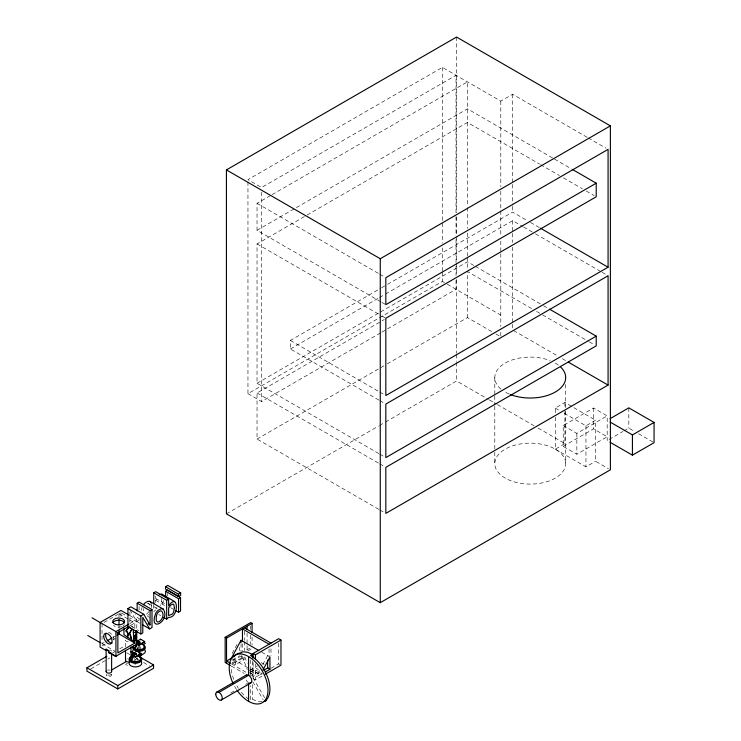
<?xml version="1.0" encoding="UTF-8"?>
<svg xmlns="http://www.w3.org/2000/svg" width="741" height="741" viewBox="0 0 741 741"><rect width="100%" height="100%" fill="white"/><g stroke="black" fill="none" stroke-linecap="round" stroke-linejoin="round"><path stroke-width="0.56" stroke-dasharray="3.71 2.78" d="M151.636 607.722L151.636 604.508M143.3 610.927L143.504 608.518M163.474 600.627L161.427 606.444M141.355 610.445L142.077 607.398M155.712 609.88L153.748 611.649M232.174 653.423L238.065 642.475M257.998 673.55L259.6 670.568M262.814 664.594L267.631 655.637L267.631 657.888M250.115 669.003L260.304 674.884L261.378 672.893M148.858 611.594L146.505 614.243M164.659 603.572L155.712 598.413L156.49 597.255M155.712 602.535L155.712 600.321L158.028 597.561M147.626 615.438L148.635 614.502M587.196 137.317L512.633 94.274L500.796 101.109L442.386 67.385L247.957 179.646L261.592 187.519L456.03 75.267L456.03 215.251M380.828 301.791L257.034 230.321L257.034 203.34L271.067 195.244M272.067 194.661L467.451 81.862L467.451 206.507M257.034 230.321L467.451 108.844L553.481 158.509M378.827 453.575L257.034 383.264L257.034 243.919L306.135 215.575M307.135 215.001L467.451 122.441L539.568 164.076M378.855 400.057L290.389 348.974L290.389 340.443L380.559 288.379M381.569 287.804L386.57 284.915M387.58 284.331L512.633 212.13L526.555 220.16M290.389 348.974L378.558 298.077M379.559 297.493L384.57 294.603M385.57 294.02L512.633 220.661L522.581 226.403M257.034 383.264L467.451 261.786L474.314 265.75M247.957 181.953L247.957 393.675L442.386 281.423L446.286 283.673M378.827 509.363L257.034 439.043L257.034 392.999L384.283 319.528M247.957 393.675L261.592 401.557L380.865 332.7M381.865 332.116L456.03 289.296L456.03 280.042M257.034 439.043L386.293 364.424M387.293 363.84L467.451 317.565L491.968 331.727M226.422 513.856L378.503 426.056M379.503 425.473L384.505 422.583M385.505 422.009L456.549 380.994L488.365 399.362M104.027 622.449L118.004 614.372M119.005 617.151L119.005 613.798L120.94 612.677L125.887 615.539M129.823 623.589L136.77 619.578L136.77 629.646M129.87 609.899L136.761 621.449L139.086 620.106L139.086 616.725M130.842 625.247L136.77 621.819L129.851 617.818M102.036 635.908L102.036 643.734L104.027 642.586M113.012 637.399L115.012 636.241M102.082 645.948L106.056 643.651M113.002 639.64L114.985 638.492M112.78 652.849L114.762 651.7M119.736 648.829L122.719 647.106M90.911 668.836L106.815 659.657M107.806 659.082L109.798 657.934M555.305 412.681L555.268 408.096L564.92 402.52L572.839 407.096M563.234 446.378L593.56 428.872L607.185 436.736L576.85 454.242L563.234 446.378L563.234 425.529L593.56 408.022L607.185 415.886L607.185 440.589M564.207 413.256L585.955 425.816L595.607 420.24L595.607 461.282L608.426 468.673M563.234 425.529L576.85 433.392L607.185 415.886M555.268 417.22L555.305 449.157L564.92 443.563L564.92 409.365M609.148 439.459L622.912 431.503M623.903 430.938L628.822 428.103L634.648 431.466M246.772 649.977L250.699 647.708M232.507 659.805L239.482 655.776M247.892 650.922L252.079 648.505M232.572 660.898L241.297 655.859L244.058 657.462L244.058 659.694L235.342 664.733L232.572 663.139L232.572 660.898L235.342 662.491L244.058 657.462M232.572 663.139L241.297 658.101L244.058 659.694M555.268 449.129L585.955 466.858L595.607 461.282M250.532 669.771L257.507 665.751M250.532 672.013L257.507 667.984M249.532 670.355L253.07 672.393L259.054 668.938M249.532 672.587L253.07 674.634L260.054 670.605M260.091 672.346L253.126 676.366L250.171 674.662M253.126 662.602L253.126 678.608L262.082 673.43M270.993 668.289L278.672 663.853L280.978 665.186M260.304 674.884L262.231 673.773M230.831 692.965L234.786 690.686M245.642 684.415L247.614 683.276M253.126 678.608L255.432 679.942L263.287 675.403M262.166 701.708A27.408 15.82 60 0 1 252.477 699.115L250.541 700.236L250.541 685.694M155.712 608.065L157.036 607.898M137.215 647.986L137.845 648.403M588.187 137.891L606.082 148.228M554.481 159.083L571.376 168.846M540.56 164.65L559.446 175.552M563.429 177.849L582.315 188.76M586.288 191.048L594.245 195.643M530.528 222.457L539.476 227.626M523.572 226.978L534.511 233.285M535.502 233.86L601.108 271.743M602.109 272.317L608.074 275.763M475.296 266.315L542.551 305.144M543.542 305.718L548.516 308.58M531.612 308.562L467.451 271.521L467.451 317.565M536.586 311.433L541.56 314.304M542.551 314.879L588.28 341.277M589.271 341.851L594.245 344.722M447.258 284.238L500.796 315.147M513.633 330.56L558.362 356.384M562.345 358.681L566.319 360.978M495.896 333.987L500.796 336.822L500.796 331.116M257.034 203.34L378.827 273.651M379.827 274.235L384.82 277.115M638.529 433.707L654.071 442.673M573.83 407.67L595.607 420.24M381.828 302.365L385.82 304.671M555.268 408.096L560.252 410.977M257.034 243.919L380.828 315.388M381.828 315.972L385.82 318.269M489.356 399.936L496.322 403.956M497.313 404.53L534.094 425.769M538.077 428.057L564.92 443.563M290.389 340.443L378.855 391.526M379.855 392.1L384.82 394.972M379.855 400.631L384.82 403.502M379.827 454.159L384.82 457.04M257.034 392.999L378.827 463.32M379.827 463.894L384.82 466.774M379.827 509.938L384.82 512.818M261.721 652.228L269.937 656.971M170.615 607.639L173.598 609.361M155.712 600.321L164.659 605.49M261.147 662.602L264.129 664.325M148.404 603.517L157.351 608.685M158.713 614.511L160.704 615.66M233.378 659.342L249.133 668.438M231.451 663.862L249.18 674.097M147.57 616.327L149.562 617.475M231.451 666.094L244.261 673.486M140.132 619.198L137.15 617.475L135.436 614.576M129.851 615.586L136.77 619.578M136.761 621.449L139.743 623.172M119.005 613.798L128.897 619.513M129.888 620.078L134.834 622.94L134.834 628.155L130.314 625.543M131.852 626.58L138.808 630.591M126.702 652.775L129.684 654.498M136.65 658.517L138.641 659.666M143.615 662.537L149.589 665.983M102.036 643.734L114.892 651.163M253.052 677.728L266.176 700.477M252.82 681.813L263.101 699.615M244.808 656.971L247.225 663.214M250.06 670.503L252.07 675.699M242.066 656.007L247.309 669.54M149.478 605.064L148.858 603.813A3.742 2.158 -60 0 0 147.227 603.563M161.371 598.32L161.473 601.627L160.667 604.739A3.9 2.251 -60 0 1 160.195 605.554M628.822 407.856L628.822 428.103M593.56 408.022L593.56 428.872M585.955 425.816L585.955 466.858M576.85 433.392L576.85 454.242M565.698 384.44L565.698 409.69M565.698 410.838L565.698 463.634A35.448 20.47 0 0 1 512.513 481.354A35.448 20.47 0 0 1 512.513 445.906A35.448 20.47 0 0 1 565.698 463.634M564.92 402.52L564.92 408.226M512.633 94.274L512.633 183.24M512.633 184.398L512.633 205.201M512.633 206.35L512.633 212.13M512.633 220.661L512.633 232.174M512.633 233.322L512.633 242.529M512.633 247.133L512.633 323.076M512.633 324.234L512.633 329.986M500.796 101.109L500.796 186.676M500.796 191.289L500.796 209.74M500.796 210.889L500.796 236.611M500.796 241.168L500.796 252.561M500.796 253.7L500.796 326.549M494.793 377.558L494.793 394.768M494.793 395.916L494.793 405.105M494.793 406.244L494.793 451.01M494.793 452.158L494.793 463.634M467.451 207.656L467.451 228.385M467.451 232.989L467.451 256.025M467.451 257.173L467.451 269.353M456.549 37.05L456.549 212.482M456.549 217.104L456.549 235.564M456.549 236.722L456.549 262.11M456.549 263.268L456.549 274.809M456.549 279.431L456.549 353.29M456.549 354.448L456.549 361.376M456.549 362.525L456.549 380.994M456.03 216.409L456.03 234.925M456.03 239.547L456.03 265M456.03 266.158L456.03 275.411M442.386 67.385L442.386 243.243M442.386 247.874L442.386 271.011M442.386 272.169L442.386 281.423M278.672 643.281L278.672 663.853M270.993 648.857L270.993 655.711M269.057 648.829L269.057 655.692M261.592 192.151L261.592 401.557M255.432 663.936L255.432 679.942M253.07 672.393L253.07 674.634M252.477 661.083L252.477 675.625M252.477 684.573L252.477 699.115M252.079 637.075L252.079 645.078M250.699 625.988L250.699 629.415M250.699 635.139L250.699 644.281M250.541 659.962L250.541 675.625M247.059 633.11L247.059 644.54M247.059 645.689L247.059 651.404M244.4 631.212L244.4 640.363M244.4 641.502L244.4 650.644M242.464 643.762L242.464 650.626M241.297 655.859L241.297 658.101M241.038 643.651L241.038 652.636M239.667 647.356L239.667 650.718M235.342 662.491L235.342 664.733M167.614 593.504L167.614 595.755M155.712 596.172L155.712 598.413M153.748 604.999L153.748 608.324M139.086 606.601L139.086 609.973M137.15 657.675L137.15 659.61A1.76 1.019 0 0 0 136.048 658.554M129.87 612.112L129.87 625.432M125.516 646.939L125.516 640.233A2.742 1.584 0 0 0 128.971 641.762M120.94 612.677L120.94 617.151M119.005 626.108L119.005 628.34M102.036 623.598L102.036 634.787M509.197 394.027A35.448 20.47 0 0 1 505.177 392.026M500.944 389.081A35.448 20.47 0 0 1 505.177 363.081A35.448 20.47 0 0 1 550.202 360.645M555.305 363.081A35.448 20.47 0 0 1 560.946 367.323M248.605 682.711A4.566 2.64 60 0 1 245.808 679.228M236.518 689.491A27.408 15.82 60 0 1 233.915 685.101M248.856 699.18A27.408 15.82 60 0 1 239.037 689.223M238.454 688.38A27.408 15.82 60 0 1 236.842 685.768M233.758 679.358A27.408 15.82 60 0 1 231.164 666.668M138.067 647.671A6.391 3.696 0 0 1 139.734 647.653M137.928 646.8A1.76 1.019 0 0 1 140.401 646.958A1.76 1.019 0 0 1 140.123 648.384M137.983 648.412A1.76 1.019 0 0 1 137.28 647.477M137.122 648.431A4.761 2.751 0 0 1 140.762 648.384M134.445 659.573A6.391 3.696 0 0 1 136.112 659.555M134.76 660.444A1.76 1.019 0 0 1 134.362 660.314M134.306 658.703A1.76 1.019 0 0 1 134.695 658.564M135.649 664.14A1.658 0.954 0 0 1 134.806 664.084M134.686 660.138A4.761 2.751 0 0 1 135.927 660.12M110.252 650.052A2.742 1.584 0 0 1 111.53 651.006M126.887 658.999A2.742 1.584 0 0 1 127.554 658.842M111.252 674.384A2.742 1.584 0 0 1 106.509 674.384M127.554 663.556A2.742 1.584 0 0 1 126.322 663.139M111.252 674.125A2.742 1.584 0 0 1 108.881 676.505A2.742 1.584 0 0 1 106.509 674.125M127.554 665.261A2.742 1.584 0 0 1 125.609 664.14M107.51 670.188A2.742 1.584 0 0 1 110.252 670.188M108.51 632.221A5.937 3.427 60 0 1 113.947 640.937M124.386 624.57A5.937 3.427 0 0 1 122.83 626.108M121.598 626.645A5.937 3.427 0 0 1 113.503 625.358"/><path stroke-width="1.11" d="M133.593 655.053L131.092 660.361L131.064 661.407L132.185 662.028A5.437 3.14 0 0 0 138.799 661.945A5.437 3.14 0 0 0 140.382 658.24M144.004 646.328A5.437 3.14 0 0 1 142.42 650.042A5.437 3.14 0 0 1 135.807 650.116L134.695 649.496L134.714 648.458L137.215 643.142M133.602 656.452L131.101 661.407L130.425 660.759A5.437 3.14 0 0 1 131.027 657.638M134.695 649.496L137.224 644.55M128.647 627.108L131.861 628.961L129.629 633.407L131.555 639.807L127.554 637.149L128.174 633.629L126.007 630.962L128.99 626.905M128.045 636.065L128.174 633.629M137.28 642.002L137.993 641.298L137.983 642.929M133.658 653.905L134.371 653.201L134.362 654.84M131.472 629.813L129.629 633.407M231.405 658.203L241.038 640.289L258.766 650.524M262.981 669.91L269.937 656.971L269.937 669.318L265.121 672.106M126.007 630.962L128.462 627.673M133.695 636.751L136.177 633.972L135.872 630.656M135.195 635.509L135.195 637.751L135.195 635.509L136.177 633.972M131.555 639.807L133.834 641.122L133.695 638.899L134.936 637.603M133.834 638.974L135.075 637.686L136.437 639.752L136.437 634.129M226.422 169.911L456.549 37.05L610.389 125.868L610.389 469.813L380.263 602.683L226.422 513.856L226.422 169.911L380.263 258.739L610.389 125.868M596.227 183.194L385.82 304.671L385.82 277.69L608.074 149.376L608.074 267.223L385.82 395.546L385.82 318.269L596.227 196.791L596.227 183.194L572.376 169.42M596.227 336.136L385.82 457.614L385.82 404.077L608.074 275.763L608.074 385.079L385.82 513.393L385.82 467.349L596.227 345.871L596.227 336.136L549.507 309.154M153.748 603.896L153.748 592.819L155.712 591.688L168.633 599.145L168.633 605.869C178.757 591.42 179.174 618.346 168.633 617.336L166.66 619.106L163.678 617.383M165.512 586.715L167.753 585.427L180.665 592.883L180.665 595.245L178.424 596.533L165.512 589.076L165.512 586.715L178.424 594.18L180.665 592.883M137.15 603.211L139.086 602.09L152.007 609.556L152.007 627.562L149.682 628.905L142.791 617.355L142.791 632.888L140.846 634.009L127.934 626.553L127.934 608.537L130.87 606.833L143.791 614.298L150.071 624.932L150.071 610.667L137.15 603.211L137.15 610.89M165.641 596.894L165.641 591.262L167.614 590.123L180.535 597.579L180.535 611.093L178.562 612.233L175.58 610.51M153.748 592.819L166.66 600.284L168.633 599.145M127.934 608.537L140.846 615.993L143.791 614.298M150.071 610.667L152.007 609.556M91.995 617.809L115.92 631.619L128.832 624.163M128.841 626.395L117.865 632.74L117.865 652.877L134.834 643.077L134.834 639.891M165.641 591.262L178.562 598.719L180.535 597.579M107.028 640.854L112.021 637.973M117.013 635.093L119.005 633.935L119.005 630.582M127.554 637.149L123.951 634.667L123.951 628.266M138.641 656.304L153.563 664.918L153.563 668.28L117.782 688.945L86.929 671.133L86.929 667.771L106.815 656.294M133.834 641.122L136.437 639.752M137.391 642.382L137.456 641.002L140.614 639.187L144.662 641.521L144.662 642.178L139.021 645.439L136.122 643.772M137.456 641.669L138.048 641.326M139.799 641.956L138.678 641.308C136.251 642.669 141.123 641.058 139.734 643.04M137.085 643.66L139.021 644.781L144.662 641.521M143.004 644.716L145.403 643.336M133.834 652.914L136.992 651.089L141.04 653.423L141.04 654.09L135.39 657.35L131.528 655.118L131.528 654.46L133.185 653.497L136.168 654.266L133.834 652.914L133.834 653.581L134.427 653.238M131.528 655.118L133.185 654.164L133.185 653.497M134.223 654.757L134.223 653.692L135.047 653.21L136.168 653.858L136.112 654.951M111.789 669.883L126.322 661.491M131.528 654.46L135.39 656.683L141.04 653.423M139.382 656.628L141.781 655.239M86.929 667.771L117.782 685.582L153.563 664.918M230.47 665.529L225.153 662.463L225.153 637.306L250.699 622.56L252.079 623.357L252.079 632.499M225.153 637.306L226.533 638.103L252.079 623.357M610.13 418.646L628.822 407.856L654.071 422.435L654.071 442.673L632.425 455.169L610.093 442.275M232.507 657.563L226.533 661.018L230.47 663.288M253.126 658.027L253.126 653.46L278.672 638.705L280.978 640.039L280.978 665.186L265.25 674.264M252.477 657.721L252.477 654.368L250.541 655.489A27.408 15.82 60 0 1 268.446 679.636A27.408 15.82 60 0 1 264.241 701.588L266.176 700.477A27.408 15.82 60 0 1 264.278 701.301M610.093 422.037L632.425 434.93L654.071 422.435M253.126 653.46L255.432 654.785L280.978 640.039M216.705 692.122L246.318 675.023M218.984 692.344L248.605 675.246L248.605 656.6M263.777 670.216L268.066 667.743M221.272 700.032L250.884 682.933M159.296 594.551L161.797 594.143L174.709 601.599M138.326 641.817L137.613 642.151L137.613 641.511M136.168 653.858L134.362 653.766M110.817 652.534A2.742 1.584 0 0 1 109.594 652.951L108.881 652.997L108.881 650.765A2.742 1.584 0 0 1 106.139 649.181L106.139 671.559M131.555 629.137L133.38 630.193L133.38 632.277L136.177 632.731M252.477 654.368L247.466 652.237L242.789 651.774L240.853 652.886A27.408 15.82 60 0 0 233.758 656.98M163.215 609.074L161.557 608.63L158.305 610.158A6.595 3.807 -60 0 0 155.629 613.465C148.311 633.981 170.995 620.569 163.215 609.074L149.525 601.247L147.626 601.405L145.384 602.702A6.595 3.807 -60 0 0 143.485 604.739M142.235 644.04L143.254 644.605A5.409 3.121 0 0 1 142.93 648.718A5.409 3.121 0 0 1 135.825 649.07L134.075 647.81A5.409 3.121 0 0 1 133.658 646.217M142.818 644.614L144.023 645.281A6.391 3.696 0 0 1 139.993 651.237A6.391 3.696 0 0 1 133.074 646.245M138.613 655.952L139.623 656.517A5.409 3.121 0 0 1 139.299 660.629A5.409 3.121 0 0 1 132.204 660.981L131.092 660.361M139.197 656.526L140.401 657.193A6.391 3.696 0 0 1 139.401 662.38A6.391 3.696 0 0 1 130.407 661.806A6.391 3.696 0 0 1 131.416 656.609M540.476 228.2L608.074 267.223M568.31 362.127L608.074 385.079M244.4 627.784L270.993 643.142M269.057 644.253L242.464 628.905L242.464 641.474M269.937 669.318L267.631 667.993L267.631 660.129M148.08 623.783L150.071 624.932M128.86 615.011L120.94 610.445L100.1 622.477L100.1 647.097L106.028 650.515M142.726 624.895L149.682 628.905M133.38 632.277L133.695 638.899M137.456 641.002L139.799 642.354L136.816 641.595M117.05 632.805L134.834 643.077M138.613 652.691L141.04 654.09M130.675 651.71L134.658 654.007M87.762 635.5L100.128 642.642M106.139 649.181L108.881 650.765M109.001 652.228L115.92 656.23L136.77 644.198L136.77 630.767M109.594 652.951L115.92 656.6L115.92 631.619M161.797 594.143L162.918 595.301M134.714 649.487L134.047 648.847A5.437 3.14 0 0 1 133.621 647.245M131.129 660.361L130.453 659.722A5.409 3.121 0 0 1 132.028 656.026M150.293 601.618L151.368 603.248M126.35 630.758L127.795 632.545M130.249 634.305L131.537 638.566M632.425 434.93L632.425 455.169M380.263 258.739L380.263 602.683M255.432 654.785L255.432 659.36M248.605 683.804L248.605 701.357M247.059 626.256L247.059 629.683M241.038 640.289L241.038 642.53M226.533 638.103L226.533 663.251M178.562 598.719L178.562 612.233M178.424 594.18L178.424 596.533M166.66 600.284L166.66 619.106M140.846 615.993L140.846 634.009M140.614 639.187L140.614 639.844M139.289 642.049L139.289 643.114M139.021 644.781L139.021 645.439M138.836 642.049L138.836 643.123M138.391 641.993L138.391 643.058M137.928 641.317L137.845 642.855M136.992 651.089L136.992 651.756M135.39 656.683L135.39 657.35M134.76 653.895L134.76 654.961M133.991 653.414L133.991 654.053M131 646.939L131 657.017M125.516 650.302L125.516 660.37M119.005 619.393L119.005 624.987M117.782 685.582L117.782 688.945M111.622 653.655L111.622 671.559M560.946 367.323A35.448 20.47 0 0 1 554.361 392.554A35.448 20.47 0 0 1 510.28 394.471M233.007 683.258A27.408 15.82 60 0 1 244.53 654.748A27.408 15.82 60 0 1 267.547 694.623A27.408 15.82 60 0 1 237.101 690.343M245.808 675.496A4.566 2.64 60 0 1 251.162 678.191A4.566 2.64 60 0 1 249.439 683.063M144.884 649.838A6.391 3.696 0 0 1 138.317 654.988M134.038 653.627A6.391 3.696 0 0 1 133.074 649.977M141.262 661.75A6.391 3.696 0 0 1 135.529 666.919A6.391 3.696 0 0 1 129.453 661.88M129.629 661.741A2.742 1.584 0 0 1 126.591 661.62A2.742 1.584 0 0 1 125.609 659.962M111.53 671.151A2.742 1.584 0 0 1 108.881 673.143A2.742 1.584 0 0 1 106.232 671.151M112.15 642.975A5.937 3.427 60 0 1 107.047 639.603A5.937 3.427 60 0 1 106.083 633.249M112.938 622.755A5.937 3.427 0 0 1 118.699 620.236A5.937 3.427 0 0 1 124.405 622.801M174.45 607.815L173.589 612.205A3.9 2.251 -60 0 1 171.931 614.317L168.633 615.521L168.633 607.777L170.939 605.017L172.977 604.054L173.811 604.508L174.45 607.815M156.425 615.975C154.35 629.257 166.873 617.234 161.779 611.269A3.742 2.158 -60 0 0 160.139 611.019L158.694 611.853A3.77 2.177 -60 0 0 157.046 614.002L156.425 615.975M215.761 694.215A4.566 2.64 60 0 0 220.605 700.236A4.566 2.64 60 0 0 220.605 693.78A4.566 2.64 60 0 0 215.761 694.215M115.661 624.385A5.937 3.427 0 0 0 124.599 621.449A5.937 3.427 0 0 0 115.726 618.448A5.937 3.427 0 0 0 115.661 624.385M103.703 636.575A5.937 3.427 60 0 0 110.205 644.086A5.937 3.427 60 0 0 109.779 635.463A5.937 3.427 60 0 0 103.703 636.575"/></g></svg>
